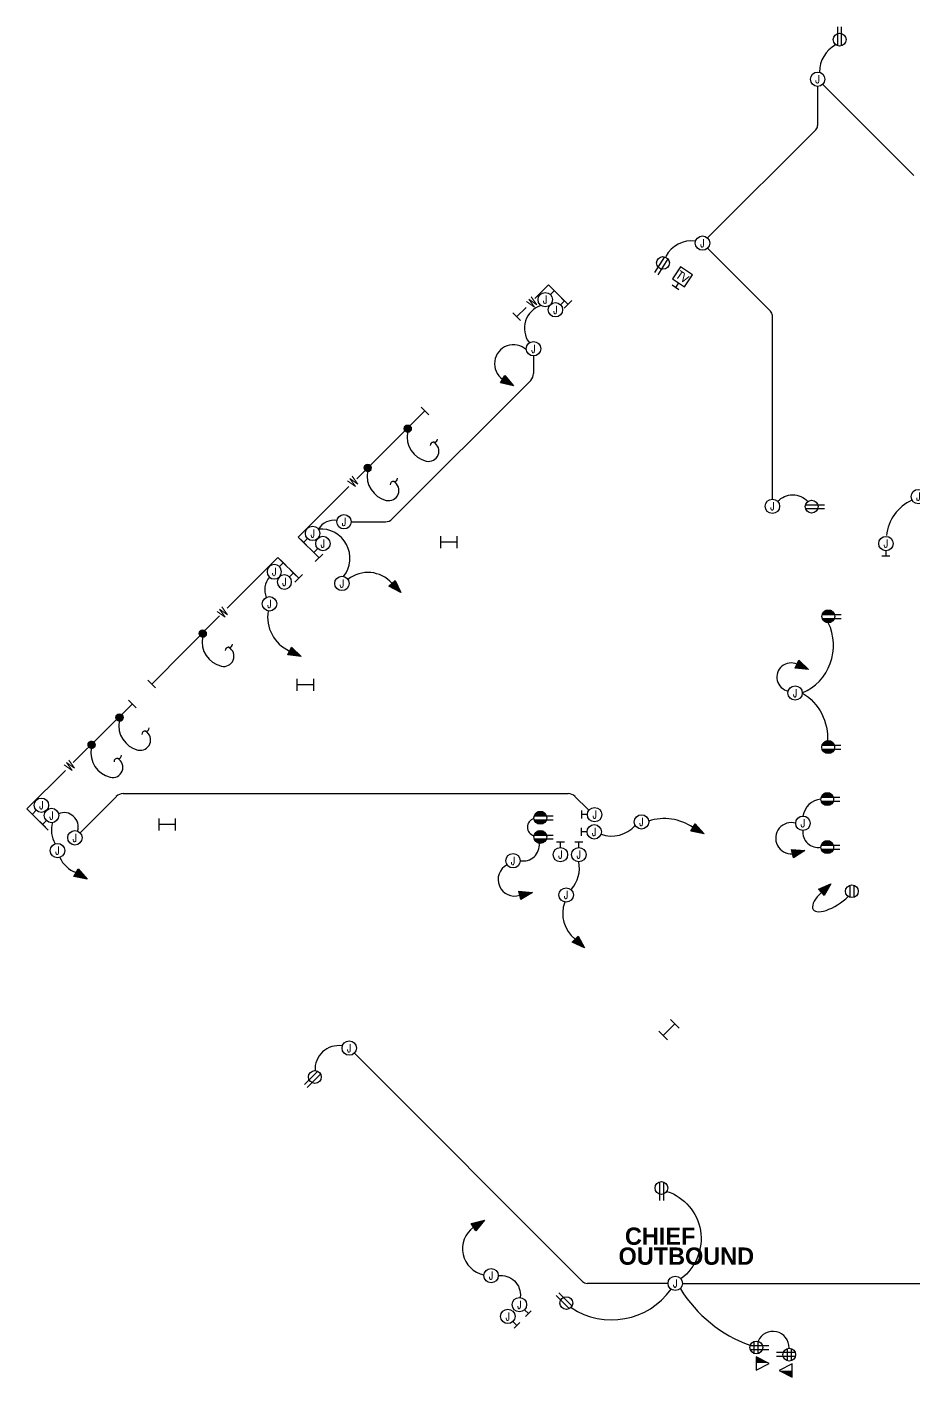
# Model space of a CAD drawing. Header units: inches. Extents: x 100 to 3150, y -1522 to 1528.
# Drawn here: x 100 to 932, y 239 to 1504 of the extents above; entities that cross this region are included whole.
import ezdxf
from ezdxf.enums import TextEntityAlignment as Align

# ---------------------------------------------------------------- set-up
doc = ezdxf.new("R2010")
doc.units = ezdxf.units.IN
doc.header["$MEASUREMENT"] = 0
for name, color, linetype, lineweight in [('E-COMM-CNTR', 4, 'Continuous', 25), ('E-COMM-NEWW', 2, 'Continuous', 25), ('E-JBOX-TEXT', 33, 'Continuous', 25), ('E-POWR-CIRC-NEWW', 10, 'Continuous', 30), ('E-POWR-DEVC-NEWW', 3, 'Continuous', 25), ('E-POWR-JBOX-NEWW', 5, 'Continuous', 25), ('E-POWR-RECP-CNTR', 4, 'Continuous', 25), ('E-POWR-RECP-NEWW', 6, 'Continuous', 25), ('E-POWR-TEXT', 7, 'Continuous', 25)]:
    doc.layers.add(name, color=color, linetype=linetype, lineweight=lineweight)
doc.layers.add('E-DEVC-TEXT', color=33, linetype='Continuous')
doc.layers.add('SMLTENAN', color=8, linetype='Continuous')
doc.styles.add('Hand', font='cityb___.ttf')
doc.styles.get("Standard").update_dxf_attribs({"font": 'simplex.shx'})

# ---------------------------------------------------------------- blocks, each defined once
blk = doc.blocks.new('pwr-out2')
for p, q in [((-0.019, 0.184), (-0.019, 0)), ((0.019, 0.184), (0.019, 0))]:
    blk.add_line(p, q)
blk.add_circle((0, 0.124), 0.0625)
blk = doc.blocks.new('Ltg-Jbx02')
for p, q in [((0.039, 0), (-0.039, 0)), ((0, 0.054), (0, 0))]:
    blk.add_line(p, q)
blk.add_circle((0, 0.124), 0.0703)
at = {"layer": 'E-JBOX-TEXT', "width": 0.8}
blk.add_attdef('J', text='', height=0.0781, dxfattribs=at).set_placement((0, 0.124), align=Align.MIDDLE)
blk = doc.blocks.new('pwr-TDO01')
blk.add_lwpolyline([(0, 0), (0.064, 0.127), (-0.065, 0.127), (0, 0)])
at = {"layer": 'E-COMM-CNTR'}
blk.add_solid([(0.003, 0.127), (0.003, 0.006), (0.003, 0.127), (0.064, 0.127)], dxfattribs=at)
blk = doc.blocks.new('pwr-out4')
for p, q in [((-0.019, 0.064), (-0.019, 0)), ((0.019, 0.064), (0.019, 0))]:
    blk.add_line(p, q)
blk.add_circle((0, 0.124), 0.0625)
at = {"layer": 'E-POWR-RECP-CNTR'}
for p, q in [((-0.06, 0.143), (0.06, 0.143)), ((-0.019, 0.184), (-0.019, 0.064)), ((0.019, 0.184), (0.019, 0.064)), ((-0.06, 0.105), (0.06, 0.105))]:
    blk.add_line(p, q, dxfattribs=at)
blk = doc.blocks.new('WAFFER')
at = {"layer": 'E-POWR-TEXT', "width": 0.8}
blk.add_attdef('W', text='', height=0.0938, dxfattribs=at).set_placement((0, 0), align=Align.MIDDLE)
blk = doc.blocks.new('Pwr-Out5')
for p, q in [((-0.019, 0.06), (-0.019, -0.06)), ((0.019, 0.06), (0.019, -0.06))]:
    blk.add_line(p, q)
blk.add_circle((0, 0), 0.0625)
blk = doc.blocks.new('*X23')
at = {"color": 0}
for p, q in [((3.115, 8.402), (3.115, 8.519)), ((3.12, 8.405), (3.12, 8.517)), ((3.125, 8.407), (3.125, 8.514)), ((3.13, 8.411), (3.13, 8.511)), ((3.135, 8.415), (3.135, 8.506)), ((3.14, 8.42), (3.14, 8.501)), ((3.145, 8.427), (3.145, 8.495)), ((3.15, 8.436), (3.15, 8.485))]:
    blk.add_line(p, q, dxfattribs=at)
blk = doc.blocks.new('pwr-out14')
for p, q in [((-0.019, 0.064), (-0.019, 0)), ((0.019, 0.064), (0.019, 0))]:
    blk.add_line(p, q)
blk.add_circle((0, 0.124), 0.0625)
at = {"layer": 'E-POWR-RECP-CNTR'}
for p, q in [((-0.019, 0.184), (-0.019, 0.064)), ((0.019, 0.184), (0.019, 0.064))]:
    blk.add_line(p, q, dxfattribs=at)
at = {"layer": 'E-POWR-RECP-CNTR', "xscale": -1}
blk.add_blockref('*X23', (3.092, -8.337), dxfattribs=at)
at = {"layer": 'E-POWR-RECP-CNTR'}
blk.add_blockref('*X23', (-3.092, -8.337), dxfattribs=at)
blk = doc.blocks.new('_JBOX')
blk.add_circle((0, 0), 0.0703)
at = {"layer": 'E-JBOX-TEXT', "width": 0.8}
blk.add_text('J', height=0.0781, dxfattribs=at).set_placement((0, 0), align=Align.MIDDLE)
blk = doc.blocks.new('Ltg-Ckt20')
for p, q in [((0, 0.042), (0.125, 0)), ((0, -0.042), (0, 0.042)), ((0.125, 0), (0, -0.042))]:
    blk.add_line(p, q)
blk.add_solid([(0.125, 0), (0, 0.042), (0, -0.042)])
blk = doc.blocks.new('Std-Blk13')
for p, q in [((-0.07, 0.194), (-0.07, 0.054)), ((0.07, 0.194), (-0.07, 0.194)), ((0.07, 0.054), (0.07, 0.194)), ((-0.07, 0.054), (0.07, 0.054)), ((0.039, 0), (-0.039, 0)), ((0, 0.054), (0, 0))]:
    blk.add_line(p, q)
at = {"layer": 'E-DEVC-TEXT'}
blk.add_attdef('X', text='', height=0.0781, dxfattribs=at).set_placement((0, 0.124), align=Align.MIDDLE)
blk = doc.blocks.new('Pwr-Ckt29')
for p, q in [((-0.081, 0.059), (-0.081, -0.059)), ((0.081, 0), (-0.081, 0)), ((0.081, 0.059), (0.081, -0.059))]:
    blk.add_line(p, q)
blk = doc.blocks.new('*X30')
at = {"color": 0}
for p, q in [((6.5, 11.987), (6.763, 12.25)), ((6.5, 12.001), (6.749, 12.25)), ((6.501, 11.974), (6.776, 12.249)), ((6.501, 12.016), (6.734, 12.249)), ((6.502, 12.032), (6.718, 12.248)), ((6.503, 11.962), (6.788, 12.247)), ((6.505, 11.95), (6.8, 12.245)), ((6.505, 12.048), (6.702, 12.245)), ((6.508, 11.938), (6.812, 12.242)), ((6.509, 12.067), (6.683, 12.241)), ((6.511, 11.927), (6.823, 12.239)), ((6.514, 11.917), (6.833, 12.236)), ((6.516, 12.088), (6.662, 12.234)), ((6.518, 11.906), (6.844, 12.232)), ((6.522, 11.896), (6.854, 12.228)), ((6.527, 11.887), (6.863, 12.223)), ((6.527, 12.113), (6.637, 12.223)), ((6.532, 11.878), (6.872, 12.218)), ((6.537, 11.869), (6.881, 12.213)), ((6.543, 11.86), (6.89, 12.207)), ((6.549, 11.852), (6.898, 12.201)), ((6.551, 12.151), (6.599, 12.199)), ((6.555, 11.844), (6.906, 12.195)), ((6.561, 11.836), (6.914, 12.189)), ((6.568, 11.829), (6.921, 12.182)), ((6.575, 11.822), (6.928, 12.175)), ((6.582, 11.815), (6.935, 12.168)), ((6.59, 11.808), (6.942, 12.16)), ((6.598, 11.802), (6.948, 12.152)), ((6.606, 11.796), (6.954, 12.144)), ((6.614, 11.79), (6.96, 12.136)), ((6.623, 11.785), (6.965, 12.127)), ((6.632, 11.78), (6.97, 12.118)), ((6.641, 11.775), (6.975, 12.109)), ((6.651, 11.77), (6.98, 12.099)), ((6.661, 11.766), (6.984, 12.089)), ((6.671, 11.763), (6.987, 12.079)), ((6.682, 11.759), (6.991, 12.068)), ((6.694, 11.756), (6.994, 12.056)), ((6.705, 11.754), (6.996, 12.045)), ((6.718, 11.752), (6.998, 12.032)), ((6.73, 11.751), (6.999, 12.02)), ((6.744, 11.75), (7, 12.006)), ((6.758, 11.75), (7, 11.992)), ((6.773, 11.751), (6.999, 11.977)), ((6.789, 11.753), (6.997, 11.961)), ((6.807, 11.757), (6.993, 11.943)), ((6.826, 11.762), (6.988, 11.924)), ((6.849, 11.77), (6.98, 11.901)), ((6.878, 11.785), (6.965, 11.872))]:
    blk.add_line(p, q, dxfattribs=at)
blk = doc.blocks.new('one-dot2')
blk.add_circle((0, 0), 0.0352)
at = {"xscale": 0.140625, "yscale": 0.140625, "zscale": 0.140625}
blk.add_blockref('*X30', (-0.949, -1.688), dxfattribs=at)
blk = doc.blocks.new('one-brok')
at = {"linetype": 'Continuous'}
for centre, start, end in [((0.02, -0.024), 129.564, 230.436), ((-0.02, 0.024), 309.564, 50.436)]:
    blk.add_arc(centre, 0.0317, start, end, dxfattribs=at)

msp = doc.modelspace()

# ---------------------------------------------------------------- linework, layer by layer
at = {"layer": 'E-POWR-CIRC-NEWW'}
for p, q in [((841.4, 1448.7), (841.4, 1412.1)), ((846.1, 1450.7), (931.7, 1365.1)), ((738.3, 1306.6), (839.6, 1407.9)), ((738.3, 1297), (797.3, 1238)), ((799, 1061.9), (799, 1233.8)), ((575.1, 1196), (575.1, 1179.5)), ((442.6, 1043.3), (572.5, 1173.1)), ((404.3, 1040.6), (436.3, 1040.6)), ((190.5, 785.8), (607.7, 785.8)), ((150.1, 749.1), (184.2, 783.2)), ((626.4, 770.8), (614, 783.2)), ((407.2, 542.5), (621.1, 328.6)), ((701.3, 326.8), (625.3, 326.8)), ((714.8, 326.8), (1075, 326.8))]:
    msp.add_line(p, q, dxfattribs=at)
for points in [[(858.2, 1487.5, 0.269307), (843, 1462.1, 0.269307)], [(726.7, 1303.6, 0.319763), (699.1, 1289.4, 0.319763)], [(582.2, 1243.4, 0.50878), (571, 1208.5, 0.376654)], [(804.1, 1059.8, -0.435134), (832, 1059.9, -0.435134)], [(929.8, 1060.8, 0.270631), (906, 1027.6, 0.270631)], [(827.1, 880.1, -0.28478), (850.5, 834.5, -0.342581)], [(638.4, 747.9, 0.313732), (670.4, 756, 0.543346)], [(395.7, 549.4, 0.476359), (370.4, 526.1, 0.476359)], [(700.2, 413, -0.604276), (713.5, 331.3, -0.604276)], [(542, 334.1, -0.488511), (562.7, 313.9, -0.485456)], [(610.3, 304, 0.405877), (704, 321.4, 0.405877)], [(712.8, 321.5, 0.165942), (777.7, 268.7, 0.165942)], [(814.7, 266.3, 0.815985), (785.6, 272.7, 0.815985)]]:
    msp.add_lwpolyline(points, format="xyb", dxfattribs=at)
for centre, radius, start, end in [((835.4, 1412.1), 6, 315, 360), ((793, 1233.8), 6, 0, 45), ((556.4, 1188.8), 17.8, 47.4539, 234.969), ((566.1, 1179.5), 9, 315, 0), ((480.2, 1120.4, 0), 23.6, 169.7854, 256.4099), ((476.9, 1106.8, 0), 9.59, 256.4099, 59.9717), ((442.7, 1083.6, 0), 23.6, 169.7854, 256.4099), ((439.4, 1070, 0), 9.59, 256.4099, 59.9717), ((388.6, 1024.3, 0), 17.8, 82.5958, 147.8452), ((436.3, 1049.6), 9, 270, 315), ((375.6, 1006.4, 0), 27.5, 321.6879, 94.26), ((340.7, 976.9, 0), 17.5, 137.6106, 204.0494), ((419.9, 962.9), 30.2, 41.377, 128.4119), ((361.1, 951.5), 35.2, 170.9342, 245.4455), ((807.9, 924.6), 48.4, 293.306, 26.1177), ((288.1, 928.2), 23.6, 169.7854, 256.4099), ((284.8, 914.6), 9.59, 256.4099, 59.9717), ((816.5, 895), 13.3, 65.3783, 258.5658), ((210, 849.6), 23.6, 169.7854, 256.4099), ((206.7, 836), 9.59, 256.4099, 59.9717), ((183.9, 824.1), 23.6, 169.7854, 256.4099), ((180.7, 810.5), 9.59, 256.4099, 59.9717), ((190.5, 776.8), 9, 90, 135), ((607.7, 776.8), 9, 45, 90), ((846.2, 761.9), 18.8, 95.5233, 171.0977), ((135, 754.6), 13.4, 342.8454, 112.1548), ((577.9, 754.4), 8.45, 106.4778, 253.9717), ((697.7, 715.1), 47.3, 55.3438, 108.0658), ((147.4, 751.4), 24.1, 162.3161, 211.4021), ((816.7, 744), 14.6, 73.3461, 274.1882), ((841.7, 749.6), 14.2, 173.0206, 280.8832), ((565.5, 737.8), 15.1, 259.2518, 5.8512), ((156.6, 738), 28.2, 205.1749, 248.7249), ((587.2, 716.2), 30.9, 319.6221, 10.6128), ((557.4, 705.3), 15.5, 117.0632, 288.3158), ((633.6, 673.6), 31.1, 160.1855, 231.2481), ((533.5, 359.2), 24.9, 125.7447, 258.4551), ((625.3, 332.8), 6, 225, 270)]:
    msp.add_arc(centre, radius, start, end, dxfattribs=at)
msp.add_ellipse((857.4, 691.2), major_axis=(-20.1, -14.1), ratio=0.386484, start_param=5.088998, end_param=8.243195, dxfattribs=at)
at = {"layer": 'E-POWR-DEVC-NEWW'}
for p, q in [((589.2, 1262.6, 0), (576.3, 1249.8, 0)), ((607.3, 1244.5, 0), (589.2, 1262.6, 71.9)), ((559.3, 1232.8, 0), (568.1, 1241.6, 0)), ((603.8, 1240.9, 0), (610.9, 1248.1, 0)), ((562.9, 1229.2, 0), (555.8, 1236.4, 0)), ((473.4, 1144.6), (409.4, 1081)), ((469.8, 1148.1), (476.9, 1141)), ((402.2, 1073.8), (354.7, 1026.3, 0)), ((374.2, 1006.9, 0), (354.7, 1026.3, 0)), ((288.1, 959.7), (335.6, 1007.2, 0)), ((355.1, 987.7, 0), (335.6, 1007.2, 0)), ((377.8, 1010.4, 0), (370.6, 1003.3, 0)), ((358.7, 991.2, 0), (351.5, 984.1, 0)), ((217.4, 888.5), (280.9, 952.5)), ((213.8, 892.1), (220.9, 885)), ((195.6, 873.5), (202.8, 866.3)), ((199.2, 869.9), (143.8, 814.9)), ((136.6, 807.6), (100.4, 771.4)), ((120.4, 751.5), (100.4, 771.4))]:
    msp.add_line(p, q, dxfattribs=at)

# ---------------------------------------------------------------- block references
at = {"layer": 'E-COMM-NEWW', "xscale": 96, "yscale": 96, "zscale": 96}
for p, rotation in [((796, 251.7), 90), ((805.2, 245.1, 0), 270)]:
    msp.add_blockref('pwr-TDO01', p, dxfattribs=dict(at, rotation=rotation))
at = {"layer": 'E-POWR-CIRC-NEWW', "zscale": 96}
for name, p, xscale, yscale, rotation in [('Ltg-Ckt20', (546.2, 1174.2), 96, 96, 328.2506661393783), ('one-brok', (481.7, 1115.1, 0), 96.00000000000007, 96.00000000000041, 311.7094071019506), ('one-brok', (444.2, 1078.3, 0), 96.00000000000007, 96.00000000000041, 311.7094071019506), ('Ltg-Ckt20', (442.6, 982.9), 96, 96, 313.6791010776335), ('one-brok', (289.6, 922.9), 96.00000000000007, 96.00000000000041, 311.7094071019506), ('Ltg-Ckt20', (346.5, 919.6), 96, 96, 334.367845465327), ('Ltg-Ckt20', (822, 907.1), 96, 96, 334.8075967347059), ('one-brok', (211.5, 844.3), 96.00000000000007, 96.00000000000041, 311.7094071019506), ('one-brok', (185.5, 818.8), 96.00000000000007, 96.00000000000041, 311.7094071019506), ('Ltg-Ckt20', (724.6, 754), 96, 96, 330.9550026325851), ('Ltg-Ckt20', (817.8, 729.4), 96, 96, 14.9263225595387), ('Ltg-Ckt20', (146.4, 711.7), 96, 96, 329.0462500192808), ('Ltg-Ckt20', (562.3, 690.5), 96, 96, 12.37548334111343), ('Ltg-Ckt20', (844.9, 693.2), 95.99999999999987, 96.00000000000051, 41.76493296318403), ('Ltg-Ckt20', (614.2, 649.4), 96, 96, 316.9204755855034), ('Ltg-Ckt20', (519, 379.4), 96, 96, 32.60785154819136)]:
    msp.add_blockref(name, p, dxfattribs=dict(at, xscale=xscale, yscale=yscale, rotation=rotation))
at = {"layer": 'E-POWR-CIRC-NEWW', "xscale": 96, "yscale": 96, "zscale": 96}
for p in [(457.2, 1127.9, 0), (419.7, 1091.1, 0), (265.1, 935.8), (187.1, 857.1), (161, 831.6)]:
    msp.add_blockref('one-dot2', p, dxfattribs=at)
at = {"layer": 'E-POWR-DEVC-NEWW', "xscale": 96.00000000000054, "yscale": 96.00000000000003, "zscale": 96, "rotation": 326.327403863329}
msp.add_blockref('Std-Blk13', (708.1, 1260.2), dxfattribs=at).add_auto_attribs({'X': 'TV'})
at = {"layer": 'E-POWR-DEVC-NEWW', "xscale": 96, "yscale": 96, "zscale": 96}
for p in [(495.6, 1021.5), (361.2, 887.8), (231.6, 756.8)]:
    msp.add_blockref('Pwr-Ckt29', p, dxfattribs=at)
at = {"layer": 'E-POWR-DEVC-NEWW', "xscale": 96.00000000000045, "yscale": 96.00000000000045, "zscale": 96, "rotation": 44.99999999999981}
msp.add_blockref('Pwr-Ckt29', (702.1, 564.5), dxfattribs=at)
at = {"layer": 'E-POWR-JBOX-NEWW', "xscale": 96, "yscale": 96, "zscale": 96}
for p in [(841.4, 1455.4), (733.5, 1301.8), (575.1, 1202.8), (935.8, 1064.2), (799, 1055.1), (397.5, 1040.6), (395.6, 982.8), (327.7, 963.7), (820.3, 880.1), (676.3, 759.3), (827.6, 758), (145.3, 744.4), (129, 732.4), (555.9, 722.9), (605.7, 690.8), (402.4, 547.3), (535.4, 334), (708, 326.8)]:
    msp.add_blockref('_JBOX', p, dxfattribs=at)
at = {"layer": 'E-POWR-JBOX-NEWW'}
ref = msp.add_blockref('Ltg-Jbx02', (594.6, 1257.2, 0), dxfattribs=dict(at, xscale=96.0000000000001, yscale=95.99999999999979, zscale=96, rotation=134.865050034374))
ref.add_attrib('J', 'J', dxfattribs={"layer": 'E-JBOX-TEXT', "height": 7.5, "width": 0.8}).set_placement((586.1, 1248.8, 0), align=Align.MIDDLE)
ref = msp.add_blockref('Ltg-Jbx02', (604.1, 1247.7, 0), dxfattribs=dict(at, xscale=96.0000000000001, yscale=95.99999999999979, zscale=96, rotation=134.865050034374))
ref.add_attrib('J', 'J', dxfattribs={"layer": 'E-JBOX-TEXT', "height": 7.5, "width": 0.8}).set_placement((595.7, 1239.3, 0), align=Align.MIDDLE)
ref = msp.add_blockref('Ltg-Jbx02', (359.7, 1021.3, 0), dxfattribs=dict(at, xscale=96.00000000000045, yscale=96.00000000000045, zscale=96, rotation=315.0000000000002))
ref.add_attrib('J', 'J', dxfattribs={"layer": 'E-JBOX-TEXT', "height": 7.5, "width": 0.8}).set_placement((368.2, 1029.7, 0), align=Align.MIDDLE)
ref = msp.add_blockref('Ltg-Jbx02', (369.3, 1011.8, 0), dxfattribs=dict(at, xscale=96.00000000000045, yscale=96.00000000000045, zscale=96, rotation=315.0000000000002))
ref.add_attrib('J', 'J', dxfattribs={"layer": 'E-JBOX-TEXT', "height": 7.5, "width": 0.8}).set_placement((377.7, 1020.2, 0), align=Align.MIDDLE)
at = {"layer": 'E-POWR-JBOX-NEWW', "xscale": 96, "yscale": 96, "zscale": 96}
msp.add_blockref('Ltg-Jbx02', (905.4, 1008.3, 0), dxfattribs=at).add_auto_attribs({'J': 'J'})
at = {"layer": 'E-POWR-JBOX-NEWW'}
ref = msp.add_blockref('Ltg-Jbx02', (340.6, 1002.2, 0), dxfattribs=dict(at, xscale=-96.00000000000045, yscale=96.00000000000045, zscale=96, rotation=134.9999999999878))
ref.add_attrib('J', 'J', dxfattribs={"layer": 'E-JBOX-TEXT', "height": 7.5, "width": 0.8}).set_placement((332.2, 993.8, 0), align=Align.MIDDLE)
ref = msp.add_blockref('Ltg-Jbx02', (350.1, 992.6, 0), dxfattribs=dict(at, xscale=-96.00000000000045, yscale=96.00000000000045, zscale=96, rotation=134.9999999999878))
ref.add_attrib('J', 'J', dxfattribs={"layer": 'E-JBOX-TEXT', "height": 7.5, "width": 0.8}).set_placement((341.7, 984.2, 0), align=Align.MIDDLE)
ref = msp.add_blockref('Ltg-Jbx02', (105.5, 766.5), dxfattribs=dict(at, xscale=96.00000000000045, yscale=96.00000000000045, zscale=96, rotation=315.0000000000002))
ref.add_attrib('J', 'J', dxfattribs={"layer": 'E-JBOX-TEXT', "height": 7.5, "width": 0.8}).set_placement((113.9, 774.9, 0), align=Align.MIDDLE)
ref = msp.add_blockref('Ltg-Jbx02', (115, 756.9), dxfattribs=dict(at, xscale=96.00000000000045, yscale=96.00000000000045, zscale=96, rotation=315.0000000000002))
ref.add_attrib('J', 'J', dxfattribs={"layer": 'E-JBOX-TEXT', "height": 7.5, "width": 0.8}).set_placement((123.4, 765.4, 0), align=Align.MIDDLE)
ref = msp.add_blockref('Ltg-Jbx02', (620.5, 766.1), dxfattribs=dict(at, xscale=96, yscale=96, zscale=96, rotation=270))
ref.add_attrib('J', 'J', dxfattribs={"layer": 'E-JBOX-TEXT', "height": 7.5, "width": 0.8}).set_placement((632.5, 766.1, 0), align=Align.MIDDLE)
ref = msp.add_blockref('Ltg-Jbx02', (620.1, 750), dxfattribs=dict(at, xscale=96, yscale=96, zscale=96, rotation=270))
ref.add_attrib('J', 'J', dxfattribs={"layer": 'E-JBOX-TEXT', "height": 7.5, "width": 0.8}).set_placement((632, 750, 0), align=Align.MIDDLE)
ref = msp.add_blockref('Ltg-Jbx02', (600.3, 740.5), dxfattribs=dict(at, xscale=96, yscale=96, zscale=96, rotation=180))
ref.add_attrib('J', 'J', dxfattribs={"layer": 'E-JBOX-TEXT', "height": 7.5, "width": 0.8}).set_placement((600.3, 728.6), align=Align.MIDDLE)
ref = msp.add_blockref('Ltg-Jbx02', (617.6, 740.5), dxfattribs=dict(at, xscale=96, yscale=96, zscale=96, rotation=180))
ref.add_attrib('J', 'J', dxfattribs={"layer": 'E-JBOX-TEXT', "height": 7.5, "width": 0.8}).set_placement((617.6, 728.6), align=Align.MIDDLE)
ref = msp.add_blockref('Ltg-Jbx02', (559.5, 287.4, 0), dxfattribs=dict(at, xscale=96.00000000000045, yscale=96.00000000000045, zscale=96, rotation=44.99999999999981))
ref.add_attrib('J', 'J', dxfattribs={"layer": 'E-JBOX-TEXT', "height": 7.5, "width": 0.8}).set_placement((551.1, 295.8, 0), align=Align.MIDDLE)
ref = msp.add_blockref('Ltg-Jbx02', (570.3, 298.4, 0), dxfattribs=dict(at, xscale=96.00000000000045, yscale=96.00000000000045, zscale=96, rotation=44.99999999999981))
ref.add_attrib('J', 'J', dxfattribs={"layer": 'E-JBOX-TEXT', "height": 7.5, "width": 0.8}).set_placement((561.9, 306.8, 0), align=Align.MIDDLE)
at = {"layer": 'E-POWR-RECP-NEWW', "zscale": 96}
for name, p, xscale, yscale, rotation in [('pwr-out2', (862, 1504.4, 0), 96, 96, 180), ('pwr-out2', (690, 1273.2), 95.9999999999993, 95.99999999999957, 327.3865138711467), ('pwr-out2', (847.7, 1054.8, 0), 96, 96, 90), ('pwr-out14', (863.3, 951.9), 96, 96, 90), ('pwr-out14', (863.2, 829.3), 96, 96, 90), ('pwr-out14', (862.3, 780.6), 96, 96, 90), ('pwr-out14', (593.4, 763.1), 96, 96, 89.99999999999999), ('pwr-out14', (593.4, 745.2), 96, 96, 89.99999999999999), ('pwr-out14', (862.3, 735.6), 96, 96, 90), ('pwr-out2', (361.8, 511.8, 0), 96.00000000000045, 96.00000000000045, 315.0000000000002), ('pwr-out2', (597.5, 316.7, 0), 96.00000000000045, 96.0000000000003, 225.0000000000002), ('pwr-out4', (795.8, 266.7), 96, 96, 90), ('pwr-out4', (802.9, 260), 96, 96, 270)]:
    msp.add_blockref(name, p, dxfattribs=dict(at, xscale=xscale, yscale=yscale, rotation=rotation))
at = {"layer": 'E-POWR-RECP-NEWW', "xscale": 96, "yscale": 96, "zscale": 96}
for name, p in [('Pwr-Out5', (873.5, 694.3)), ('pwr-out2', (695, 404.3, 0))]:
    msp.add_blockref(name, p, dxfattribs=at)
at = {"layer": 'E-POWR-TEXT'}
for p, xscale, yscale, zscale, rotation in [((574, 1246.1, 0), 96.00000000000045, 96.00000000000078, 96.00000000000045, 44.99999999999985), ((406.3, 1077.9), 96, 96, 96, 44.99999999999999), ((140.7, 811.8), 96, 96, 96, 44.99999999999999)]:
    msp.add_blockref('WAFFER', p, dxfattribs=dict(at, xscale=xscale, yscale=yscale, zscale=zscale, rotation=rotation)).add_auto_attribs({'W': 'W'})
ref = msp.add_blockref('WAFFER', (284, 955.6), dxfattribs=dict(at, xscale=-96, yscale=96, zscale=96, rotation=44.99999999998792))
ref.add_attrib('W', 'W', dxfattribs={"extrusion": (0, 0, -1), "height": 9, "rotation": 315, "width": 0.8}).set_placement((-284, 955.6), align=Align.MIDDLE)

# ---------------------------------------------------------------- texts
at = {"layer": 'SMLTENAN', "linetype": 'Continuous', "style": 'Hand', "width": 1.015228}
for s, p in [('CHIEF', (660.8, 362.9, 0)), ('OUTBOUND', (654.8, 344.2, 0))]:
    msp.add_text(s, height=16.2, dxfattribs=at).set_placement(p)

doc.saveas('drawing.dxf')
